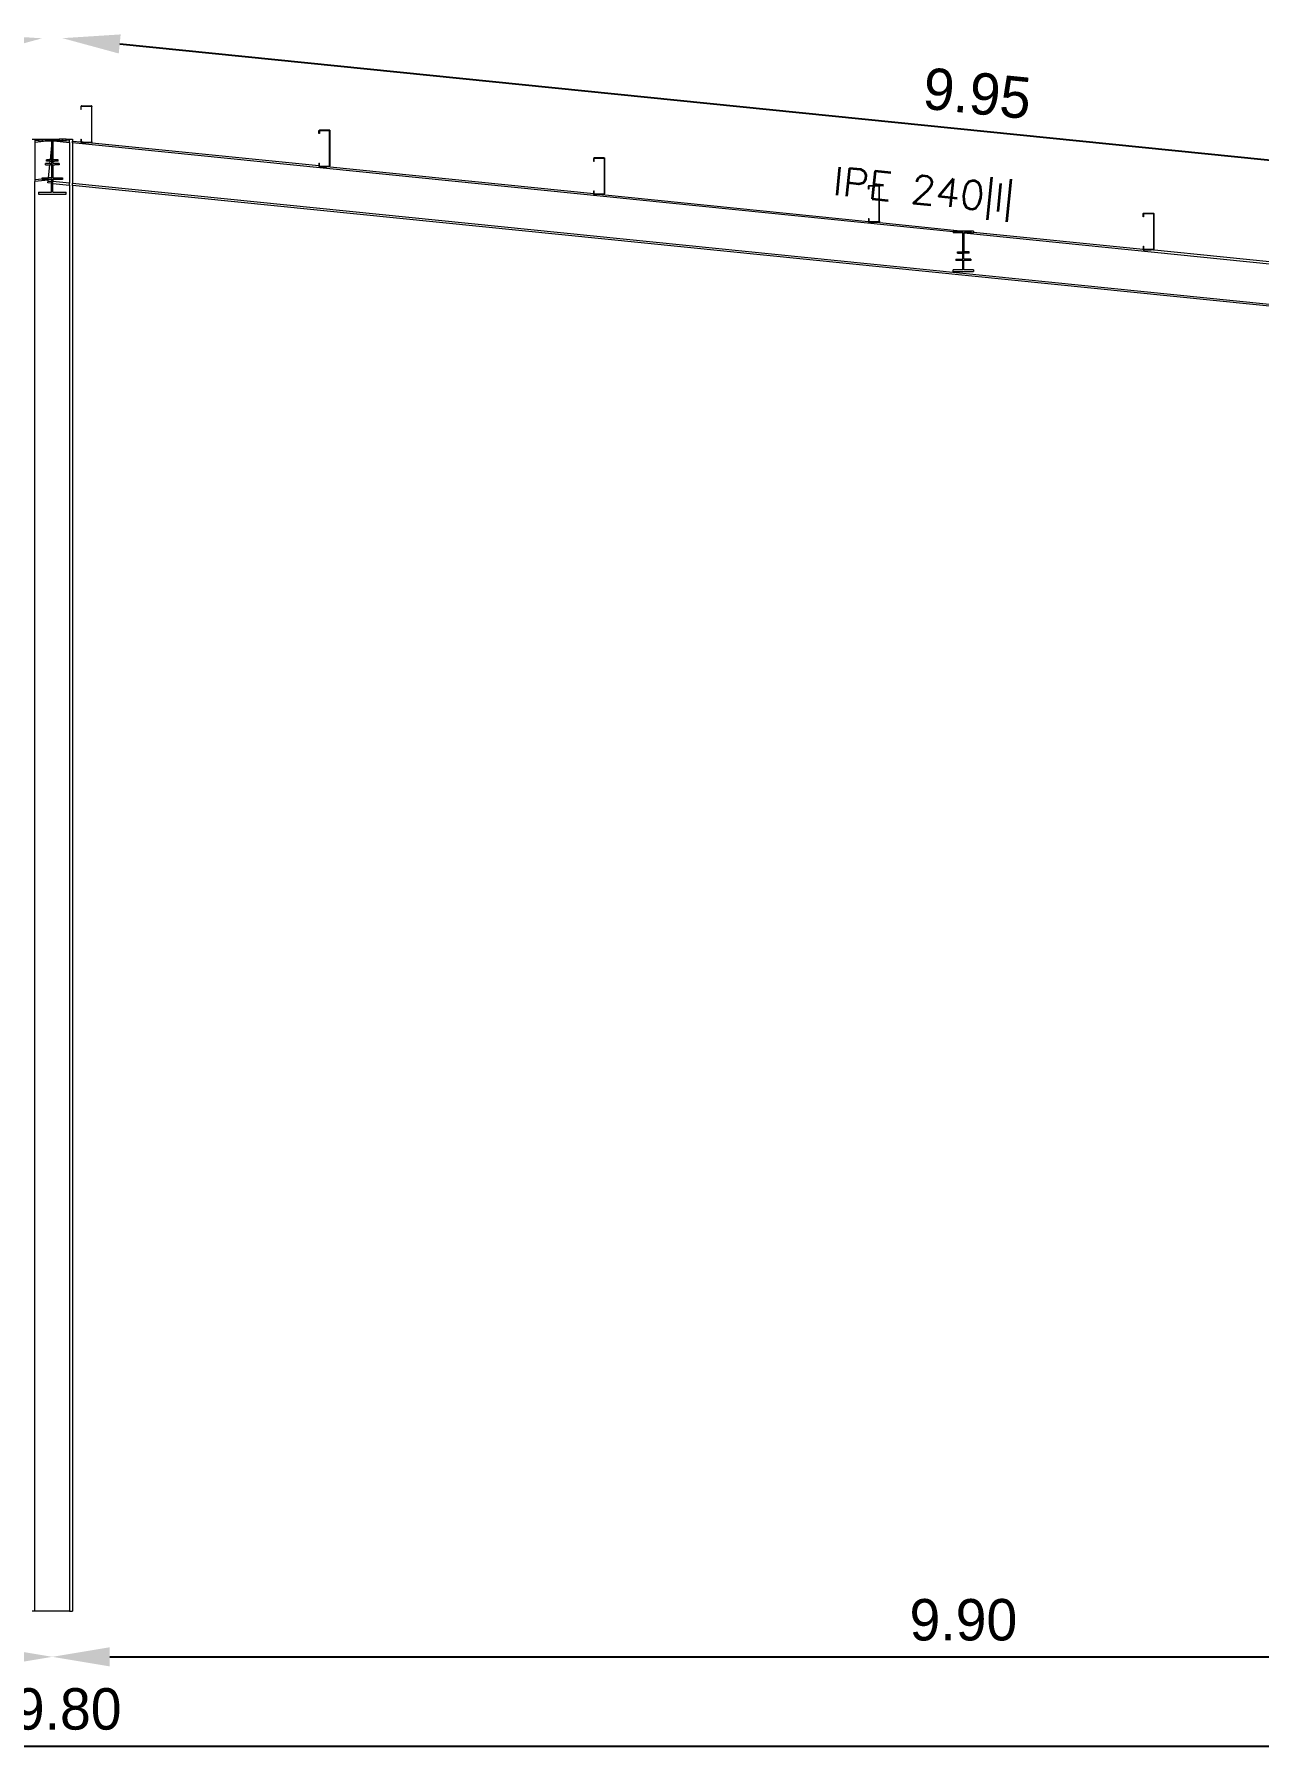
# Model space of a CAD drawing. Header units: inches. Extents: x 72863 to 72995, y 49095 to 49225.
# Drawn here: x 72938.39 to 72943.71, y 49206.29 to 49213.77 of the extents above; entities that cross this region are included whole.
import ezdxf
from ezdxf.enums import TextEntityAlignment as Align

# ---------------------------------------------------------------- set-up
doc = ezdxf.new("R2010")
doc.units = ezdxf.units.IN
for name, color, linetype, lineweight in [('BARRAS_DE_ACERO', 7, 'Continuous', 9), ('Cotas', 200, 'Continuous', 9), ('REFERENCIA_DE_LAS_BARRAS', 2, 'Continuous', 9)]:
    doc.layers.add(name, color=color, linetype=linetype, lineweight=lineweight)
doc.styles.add('CYPETXT', font='romans__.ttf', dxfattribs={"height": 0.2})
doc.styles.add('RomanS', font='')
doc.styles.get('RomanS').set_extended_font_data('Porsche')
doc.dimstyles.new('100-color', dxfattribs={"dimtxt": 0.18, "dimasz": 0.25, "dimexe": 0, "dimexo": 0.5, "dimgap": 0.07, "dimtad": 1, "dimlfac": 1.25, "dimzin": 4, "dimdsep": 46, "dimtxsty": 'RomanS', "dimcen": 0.1, "dimse1": 1, "dimse2": 1, "dimadec": 0, "dimazin": 0, "dimtfac": 1, "dimtix": 1, "dimtmove": 2, "dimatfit": 3, "dimfxl": 1, "dimtvp": 1.058824, "dimtolj": 1, "dimtzin": 1, "dimarcsym": 0})

# ---------------------------------------------------------------- blocks, each defined once
blk = doc.blocks.new('*D118')
at = {"layer": 'Cotas', "color": 0, "lineweight": -2, "transparency": 16777216}
blk.add_line((72930.7986, 49206.3284), (72946.1386, 49206.3284), dxfattribs=at)
at = {"layer": 'Cotas', "color": 0, "transparency": 16777216}
for points in [[(72930.7986, 49206.3701), (72930.7986, 49206.2868), (72930.5486, 49206.3284)], [(72946.1386, 49206.3701), (72946.1386, 49206.2868), (72946.3886, 49206.3284)]]:
    blk.add_solid(points, dxfattribs=at)
at = {"layer": 'Defpoints', "color": 0, "transparency": 16777216}
for p in [(72930.5486, 49206.915), (72946.3886, 49206.915), (72946.3886, 49206.3284)]:
    blk.add_point(p, dxfattribs=at)
at = {"layer": 'Cotas', "color": 0, "transparency": 16777216, "insert": (72938.4686, 49206.4884), "char_height": 0.18, "attachment_point": 5, "style": 'RomanS'}
blk.add_mtext('\\A1;19.80', dxfattribs=at)
blk = doc.blocks.new('*D119')
at = {"layer": 'Cotas', "color": 0, "lineweight": -2, "transparency": 16777216}
blk.add_line((72946.9693, 49213.065), (72946.9693, 49207.165), dxfattribs=at)
at = {"layer": 'Cotas', "color": 0, "transparency": 16777216}
for points in [[(72946.9276, 49213.065), (72947.0109, 49213.065), (72946.9693, 49213.315)], [(72946.9276, 49207.165), (72947.0109, 49207.165), (72946.9693, 49206.915)]]:
    blk.add_solid(points, dxfattribs=at)
at = {"layer": 'Defpoints', "color": 0, "transparency": 16777216}
for p in [(72938.4686, 49213.315), (72938.4686, 49206.915), (72946.9693, 49206.915)]:
    blk.add_point(p, dxfattribs=at)
at = {"layer": 'Cotas', "color": 0, "transparency": 16777216, "insert": (72946.8093, 49210.115), "char_height": 0.18, "attachment_point": 5, "rotation": 90, "style": 'RomanS'}
blk.add_mtext('\\A1;8.00', dxfattribs=at)
blk = doc.blocks.new('*D120')
at = {"layer": 'Cotas', "color": 0, "lineweight": -2, "transparency": 16777216}
blk.add_line((72930.7986, 49206.7161), (72938.2186, 49206.7161), dxfattribs=at)
at = {"layer": 'Cotas', "color": 0, "transparency": 16777216}
for points in [[(72930.7986, 49206.7578), (72930.7986, 49206.6745), (72930.5486, 49206.7161)], [(72938.2186, 49206.7578), (72938.2186, 49206.6745), (72938.4686, 49206.7161)]]:
    blk.add_solid(points, dxfattribs=at)
at = {"layer": 'Defpoints', "color": 0, "transparency": 16777216}
for p in [(72930.5486, 49206.915), (72938.4686, 49206.915), (72938.4686, 49206.7161)]:
    blk.add_point(p, dxfattribs=at)
at = {"layer": 'Cotas', "color": 0, "transparency": 16777216, "insert": (72934.5086, 49206.8761), "char_height": 0.18, "attachment_point": 5, "style": 'RomanS'}
blk.add_mtext('\\A1;9.90', dxfattribs=at)
blk = doc.blocks.new('*D121')
at = {"layer": 'Cotas', "color": 0, "lineweight": -2, "transparency": 16777216}
blk.add_line((72930.7531, 49212.9778), (72938.1756, 49213.7276), dxfattribs=at)
at = {"layer": 'Cotas', "color": 0, "transparency": 16777216}
for points in [[(72938.1715, 49213.769), (72938.1798, 49213.6861), (72938.4244, 49213.7527)], [(72930.7489, 49213.0193), (72930.7573, 49212.9364), (72930.5044, 49212.9527)]]:
    blk.add_solid(points, dxfattribs=at)
at = {"layer": 'Defpoints', "color": 0, "transparency": 16777216}
for p in [(72938.4244, 49213.7527), (72938.4686, 49213.315), (72930.5486, 49212.515)]:
    blk.add_point(p, dxfattribs=at)
at = {"layer": 'Cotas', "color": 0, "transparency": 16777216, "insert": (72934.4483, 49213.5119), "char_height": 0.18, "attachment_point": 5, "rotation": 5.76789, "style": 'RomanS'}
blk.add_mtext('\\A1;9.95', dxfattribs=at)
blk = doc.blocks.new('*D122')
at = {"layer": 'Cotas', "color": 0, "lineweight": -2, "transparency": 16777216}
blk.add_line((72938.7616, 49213.7282), (72946.1841, 49212.9785), dxfattribs=at)
at = {"layer": 'Cotas', "color": 0, "transparency": 16777216}
for points in [[(72938.7658, 49213.7697), (72938.7574, 49213.6868), (72938.5129, 49213.7534)], [(72946.1883, 49213.02), (72946.18, 49212.937), (72946.4329, 49212.9534)]]:
    blk.add_solid(points, dxfattribs=at)
at = {"layer": 'Defpoints', "color": 0, "transparency": 16777216}
for p in [(72938.4686, 49213.315), (72946.4329, 49212.9534), (72946.3886, 49212.515)]:
    blk.add_point(p, dxfattribs=at)
at = {"layer": 'Cotas', "color": 0, "transparency": 16777216, "insert": (72942.489, 49213.5126), "char_height": 0.18, "attachment_point": 5, "rotation": 354.23211, "style": 'RomanS'}
blk.add_mtext('\\A1;9.95', dxfattribs=at)
blk = doc.blocks.new('*D123')
at = {"layer": 'Cotas', "color": 0, "lineweight": -2, "transparency": 16777216}
blk.add_line((72938.7186, 49206.7161), (72946.1386, 49206.7161), dxfattribs=at)
at = {"layer": 'Cotas', "color": 0, "transparency": 16777216}
for points in [[(72938.7186, 49206.7578), (72938.7186, 49206.6745), (72938.4686, 49206.7161)], [(72946.1386, 49206.7578), (72946.1386, 49206.6745), (72946.3886, 49206.7161)]]:
    blk.add_solid(points, dxfattribs=at)
at = {"layer": 'Defpoints', "color": 0, "transparency": 16777216}
for p in [(72938.4686, 49206.915), (72946.3886, 49206.915), (72946.3886, 49206.7161)]:
    blk.add_point(p, dxfattribs=at)
at = {"layer": 'Cotas', "color": 0, "transparency": 16777216, "insert": (72942.4286, 49206.8761), "char_height": 0.18, "attachment_point": 5, "style": 'RomanS'}
blk.add_mtext('\\A1;9.90', dxfattribs=at)

msp = doc.modelspace()

# ---------------------------------------------------------------- linework, layer by layer
at = {"layer": 'BARRAS_DE_ACERO'}
for p, q in [((72938.5933, 49213.4566), (72938.593, 49213.4553)), ((72938.593, 49213.4553), (72938.593, 49213.4429)), ((72938.5946, 49213.4429), (72938.593, 49213.4429)), ((72938.5933, 49213.4566), (72938.5941, 49213.4578)), ((72938.5946, 49213.4553), (72938.5948, 49213.456)), ((72938.5946, 49213.4429), (72938.5946, 49213.4553)), ((72938.5966, 49213.4589), (72938.6374, 49213.4589)), ((72938.5966, 49213.4573), (72938.6374, 49213.4573)), ((72938.6388, 49213.4586), (72938.6374, 49213.4589)), ((72938.6374, 49213.4573), (72938.6382, 49213.4571)), ((72938.6389, 49213.4567), (72938.6382, 49213.4571)), ((72938.64, 49213.4578), (72938.6388, 49213.4586)), ((72938.6389, 49213.4567), (72938.6393, 49213.456)), ((72938.6393, 49213.456), (72938.6394, 49213.4553)), ((72938.6408, 49213.4566), (72938.64, 49213.4578)), ((72938.6408, 49213.4566), (72938.641, 49213.4553)), ((72938.641, 49213.3025), (72938.641, 49213.4553)), ((72938.4086, 49213.3089), (72938.3934, 49213.3074)), ((72938.4086, 49213.315), (72938.4086, 49213.3089)), ((72938.4086, 49213.3064), (72938.4086, 49213.3089)), ((72938.4086, 49213.3064), (72938.4571, 49213.3064)), ((72938.4246, 49213.315), (72938.4246, 49213.3105)), ((72938.4246, 49213.3105), (72938.4246, 49213.3076)), ((72938.4246, 49213.3076), (72938.4661, 49213.3076)), ((72938.4394, 49213.315), (72938.4394, 49213.312)), ((72938.4394, 49213.312), (72938.4394, 49213.3094)), ((72938.4661, 49213.3076), (72938.4662, 49213.3076)), ((72938.4662, 49213.3076), (72938.4662, 49213.3073)), ((72938.4662, 49213.3073), (72938.4662, 49213.3061)), ((72938.4662, 49213.3061), (72938.4662, 49213.2998)), ((72938.4662, 49213.2998), (72938.4662, 49213.2246)), ((72938.4667, 49213.2246), (72938.4667, 49213.3074)), ((72938.4667, 49213.3074), (72938.4667, 49213.3074)), ((72938.4686, 49213.315), (72938.4978, 49213.315)), ((72938.4705, 49213.3094), (72938.4777, 49213.3094)), ((72938.4705, 49213.3078), (72938.4705, 49213.3094)), ((72938.4705, 49213.3078), (72938.4705, 49213.2963)), ((72938.4705, 49213.2249), (72938.4705, 49213.2963)), ((72938.471, 49213.3076), (72938.4712, 49213.3076)), ((72938.471, 49213.3076), (72938.471, 49213.2916)), ((72938.5126, 49213.3076), (72938.4712, 49213.3076)), ((72938.4753, 49213.3064), (72938.4714, 49213.3064)), ((72938.4714, 49213.3064), (72938.4714, 49213.224)), ((72938.4777, 49213.3094), (72938.4823, 49213.3094)), ((72938.4823, 49213.3094), (72938.4978, 49213.3094)), ((72938.4978, 49213.315), (72938.4978, 49213.3094)), ((72938.5126, 49213.3108), (72938.5126, 49213.315)), ((72938.5126, 49213.3108), (72938.5126, 49213.3105)), ((72938.5126, 49213.3076), (72938.5126, 49213.3105)), ((72938.5286, 49213.315), (72938.5438, 49213.315)), ((72938.5286, 49213.3089), (72938.5438, 49213.3074)), ((72938.5286, 49213.3064), (72938.5286, 49213.3089)), ((72938.5438, 49213.315), (72938.5566, 49213.315)), ((72938.5438, 49213.3074), (72938.5438, 49213.315)), ((72938.5438, 49213.2995), (72938.5438, 49213.3074)), ((72938.5438, 49213.2995), (72938.5438, 49213.1223)), ((72938.5566, 49213.315), (72938.5566, 49213.3061)), ((72938.5566, 49213.3061), (72938.5931, 49213.3024)), ((72938.5566, 49213.2982), (72938.5566, 49213.3061)), ((72938.593, 49213.3149), (72938.593, 49213.3025)), ((72938.593, 49213.3149), (72938.5946, 49213.3149)), ((72938.5931, 49213.3024), (72938.593, 49213.3025)), ((72938.5931, 49213.3024), (72938.5933, 49213.3011)), ((72938.5941, 49213.2999), (72938.5933, 49213.3011)), ((72938.5953, 49213.2991), (72938.5941, 49213.2999)), ((72938.5946, 49213.3149), (72938.5946, 49213.3025)), ((72938.5947, 49213.3022), (72938.5946, 49213.3025)), ((72938.6119, 49213.3005), (72938.5947, 49213.3022)), ((72938.5948, 49213.3017), (72938.5947, 49213.3022)), ((72938.5952, 49213.3011), (72938.5948, 49213.3017)), ((72938.5952, 49213.3011), (72938.5959, 49213.3006)), ((72938.5953, 49213.2991), (72938.5966, 49213.2989)), ((72938.5966, 49213.3005), (72938.5959, 49213.3006)), ((72938.6119, 49213.3005), (72938.5966, 49213.3005)), ((72938.6278, 49213.2989), (72938.5966, 49213.2989)), ((72938.6374, 49213.3005), (72938.6119, 49213.3005)), ((72939.6278, 49213.1979), (72938.6278, 49213.2989)), ((72938.6374, 49213.2989), (72938.6278, 49213.2989)), ((72938.6382, 49213.3006), (72938.6374, 49213.3005)), ((72938.6374, 49213.2989), (72938.6388, 49213.2991)), ((72938.6389, 49213.3011), (72938.6382, 49213.3006)), ((72938.6388, 49213.2991), (72938.64, 49213.2999)), ((72938.6389, 49213.3011), (72938.6393, 49213.3017)), ((72938.6408, 49213.3011), (72938.64, 49213.2999)), ((72938.641, 49213.3025), (72938.6408, 49213.3011)), ((72939.6278, 49213.3508), (72939.6281, 49213.3521)), ((72939.6278, 49213.3384), (72939.6278, 49213.3508)), ((72939.6278, 49213.3384), (72939.6278, 49213.3384)), ((72939.6294, 49213.3384), (72939.6278, 49213.3384)), ((72939.6281, 49213.3521), (72939.6288, 49213.3533)), ((72939.6288, 49213.3533), (72939.63, 49213.3541)), ((72939.6294, 49213.3508), (72939.6295, 49213.3515)), ((72939.6294, 49213.3508), (72939.6294, 49213.3507)), ((72939.6294, 49213.3507), (72939.6294, 49213.3504)), ((72939.6294, 49213.3504), (72939.6294, 49213.3384)), ((72939.6298, 49213.3384), (72939.6294, 49213.3384)), ((72939.63, 49213.3522), (72939.6295, 49213.3515)), ((72939.63, 49213.3511), (72939.6298, 49213.3504)), ((72939.6298, 49213.3504), (72939.6298, 49213.3384)), ((72939.63, 49213.3541), (72939.6314, 49213.3544)), ((72939.6306, 49213.3526), (72939.63, 49213.3522)), ((72939.63, 49213.3511), (72939.6304, 49213.3518)), ((72939.631, 49213.3522), (72939.6304, 49213.3518)), ((72939.6314, 49213.3528), (72939.6306, 49213.3526)), ((72939.6318, 49213.3524), (72939.631, 49213.3522)), ((72939.6314, 49213.3544), (72939.6722, 49213.3544)), ((72939.6318, 49213.3528), (72939.6314, 49213.3528)), ((72939.6318, 49213.3528), (72939.6722, 49213.3528)), ((72939.6318, 49213.3524), (72939.6718, 49213.3524)), ((72939.6718, 49213.3524), (72939.6726, 49213.3522)), ((72939.6722, 49213.3544), (72939.6736, 49213.3541)), ((72939.673, 49213.3526), (72939.6722, 49213.3528)), ((72939.6726, 49213.3522), (72939.6732, 49213.3518)), ((72939.673, 49213.3526), (72939.6736, 49213.3522)), ((72939.6736, 49213.3511), (72939.6732, 49213.3518)), ((72939.6747, 49213.3533), (72939.6736, 49213.3541)), ((72939.6736, 49213.3522), (72939.674, 49213.3515)), ((72939.6736, 49213.3511), (72939.6738, 49213.3504)), ((72939.6738, 49213.1984), (72939.6738, 49213.3504)), ((72939.6742, 49213.3508), (72939.674, 49213.3515)), ((72939.6742, 49213.3507), (72939.6742, 49213.3508)), ((72939.6742, 49213.198), (72939.6742, 49213.3507)), ((72939.6747, 49213.3533), (72939.6755, 49213.3521)), ((72939.6758, 49213.3508), (72939.6755, 49213.3521)), ((72939.6758, 49213.3508), (72939.6758, 49213.3504)), ((72939.6758, 49213.3504), (72939.6758, 49213.3504)), ((72939.6758, 49213.1983), (72939.6758, 49213.3504)), ((72939.6758, 49213.1984), (72939.6758, 49213.3504)), ((72938.443, 49213.219), (72938.443, 49213.224)), ((72938.4594, 49213.224), (72938.443, 49213.224)), ((72938.4589, 49213.219), (72938.4658, 49213.219)), ((72938.4658, 49213.2868), (72938.4594, 49213.224)), ((72938.4658, 49213.224), (72938.4594, 49213.224)), ((72938.4658, 49213.2868), (72938.4658, 49213.224)), ((72938.4662, 49213.224), (72938.4658, 49213.224)), ((72938.4658, 49213.219), (72938.4658, 49213.2085)), ((72938.4658, 49213.219), (72938.4662, 49213.219)), ((72938.4662, 49213.224), (72938.4662, 49213.2246)), ((72938.4667, 49213.2235), (72938.4667, 49213.224)), ((72938.4667, 49213.219), (72938.4667, 49213.2235)), ((72938.4705, 49213.2241), (72938.4705, 49213.2249)), ((72938.4705, 49213.2234), (72938.4705, 49213.224)), ((72938.4705, 49213.2234), (72938.4705, 49213.2195)), ((72938.4705, 49213.219), (72938.4705, 49213.2195)), ((72938.4705, 49213.219), (72938.471, 49213.219)), ((72938.471, 49213.224), (72938.4706, 49213.224)), ((72938.4714, 49213.219), (72938.471, 49213.219)), ((72938.4714, 49213.2085), (72938.4714, 49213.219)), ((72938.474, 49213.219), (72938.4714, 49213.219)), ((72938.474, 49213.219), (72938.4783, 49213.219)), ((72938.4942, 49213.219), (72938.4783, 49213.219)), ((72940.8217, 49213.2178), (72940.8217, 49213.2302)), ((72940.8233, 49213.2178), (72940.8217, 49213.2178)), ((72940.8235, 49213.2309), (72940.8233, 49213.2302)), ((72940.8233, 49213.2178), (72940.8233, 49213.2302)), ((72940.8233, 49213.2178), (72940.8237, 49213.2178)), ((72940.8235, 49213.2309), (72940.8239, 49213.2316)), ((72940.8237, 49213.2298), (72940.8239, 49213.2305)), ((72940.8237, 49213.2178), (72940.8237, 49213.2298)), ((72940.8239, 49213.2335), (72940.8253, 49213.2338)), ((72940.8239, 49213.2316), (72940.8245, 49213.232)), ((72940.8239, 49213.2305), (72940.8243, 49213.2312)), ((72940.8243, 49213.2312), (72940.825, 49213.2316)), ((72940.8245, 49213.232), (72940.8253, 49213.2322)), ((72940.825, 49213.2316), (72940.8257, 49213.2318)), ((72940.8661, 49213.2338), (72940.8253, 49213.2338)), ((72940.8253, 49213.2322), (72940.8661, 49213.2322)), ((72940.8657, 49213.2318), (72940.8257, 49213.2318)), ((72940.8657, 49213.2318), (72940.8665, 49213.2316)), ((72940.8675, 49213.2335), (72940.8661, 49213.2338)), ((72940.8661, 49213.2322), (72940.8669, 49213.232)), ((72940.8665, 49213.2316), (72940.8671, 49213.2312)), ((72940.8669, 49213.232), (72940.8675, 49213.2316)), ((72940.8676, 49213.2305), (72940.8671, 49213.2312)), ((72940.8675, 49213.2335), (72940.8687, 49213.2327)), ((72940.868, 49213.2309), (72940.8675, 49213.2316)), ((72940.8676, 49213.2305), (72940.8677, 49213.2298)), ((72940.8677, 49213.2298), (72940.8677, 49213.0778)), ((72940.8681, 49213.2302), (72940.868, 49213.2309)), ((72940.8681, 49213.0774), (72940.8681, 49213.2302)), ((72940.8687, 49213.2327), (72940.8694, 49213.2315)), ((72940.8694, 49213.2315), (72940.8697, 49213.2302)), ((72940.8697, 49213.2298), (72940.8697, 49213.2298)), ((72940.8697, 49213.0778), (72940.8697, 49213.2298)), ((72938.4246, 49213.1463), (72938.4516, 49213.1463)), ((72938.4246, 49213.141), (72938.4246, 49213.1463)), ((72938.4246, 49213.139), (72938.4246, 49213.141)), ((72938.4578, 49213.2085), (72938.4394, 49213.2085)), ((72938.4394, 49213.203), (72938.4394, 49213.2085)), ((72938.4394, 49213.203), (72938.4573, 49213.203)), ((72938.4516, 49213.1463), (72938.4573, 49213.203)), ((72938.4658, 49213.1463), (72938.4516, 49213.1463)), ((72938.4658, 49213.203), (72938.4573, 49213.203)), ((72938.4578, 49213.2085), (72938.4658, 49213.2085)), ((72938.4662, 49213.2085), (72938.4658, 49213.2085)), ((72938.4658, 49213.203), (72938.4662, 49213.203)), ((72938.4695, 49213.203), (72938.471, 49213.203)), ((72938.4714, 49213.2085), (72938.471, 49213.2085)), ((72938.4793, 49213.2085), (72938.4714, 49213.2085)), ((72938.4714, 49213.203), (72938.4799, 49213.203)), ((72938.4714, 49213.1463), (72938.5126, 49213.1463)), ((72938.4978, 49213.2085), (72938.4793, 49213.2085)), ((72938.5126, 49213.1463), (72938.5126, 49213.139)), ((72939.6278, 49213.2104), (72939.6278, 49213.2104)), ((72939.6278, 49213.2104), (72939.6278, 49213.198)), ((72939.6278, 49213.2104), (72939.6294, 49213.2104)), ((72939.6278, 49213.1979), (72939.6278, 49213.198)), ((72939.6281, 49213.1966), (72939.6278, 49213.1979)), ((72939.6288, 49213.1954), (72939.6281, 49213.1966)), ((72939.6288, 49213.1954), (72939.63, 49213.1946)), ((72939.6298, 49213.2104), (72939.6294, 49213.2104)), ((72939.6294, 49213.198), (72939.6294, 49213.1977)), ((72939.6295, 49213.1972), (72939.6294, 49213.1977)), ((72939.63, 49213.1965), (72939.6295, 49213.1972)), ((72939.6298, 49213.1984), (72939.6298, 49213.2104)), ((72939.63, 49213.1965), (72939.6306, 49213.1961)), ((72939.6314, 49213.1944), (72939.63, 49213.1946)), ((72939.6304, 49213.1969), (72939.631, 49213.1965)), ((72939.6308, 49213.1961), (72939.6306, 49213.1961)), ((72939.6318, 49213.1964), (72939.631, 49213.1965)), ((72939.6318, 49213.196), (72939.6314, 49213.196)), ((72939.6314, 49213.1944), (72939.6626, 49213.1944)), ((72939.6318, 49213.1964), (72939.6428, 49213.1964)), ((72939.6722, 49213.196), (72939.6318, 49213.196)), ((72939.6428, 49213.1964), (72939.6718, 49213.1964)), ((72940.8217, 49213.0773), (72939.6626, 49213.1944)), ((72939.6726, 49213.1965), (72939.6718, 49213.1964)), ((72939.6722, 49213.196), (72939.673, 49213.1961)), ((72939.6726, 49213.1965), (72939.6732, 49213.1969)), ((72939.6736, 49213.1965), (72939.673, 49213.1961)), ((72939.6736, 49213.1976), (72939.6732, 49213.1969)), ((72939.6738, 49213.1984), (72939.6736, 49213.1976)), ((72939.6736, 49213.1965), (72939.674, 49213.1972)), ((72939.6747, 49213.1954), (72939.6736, 49213.1946)), ((72939.674, 49213.1972), (72939.6742, 49213.198)), ((72939.6747, 49213.1954), (72939.6755, 49213.1966)), ((72939.6758, 49213.198), (72939.6755, 49213.1966)), ((72939.6758, 49213.1983), (72939.6758, 49213.1984)), ((72939.6758, 49213.198), (72939.6758, 49213.1983)), ((72938.3934, 49213.1379), (72938.3934, 49213.1379)), ((72938.3934, 49206.915), (72938.3934, 49213.1305)), ((72938.4086, 49213.0835), (72938.4658, 49213.0835)), ((72938.4508, 49213.139), (72938.4246, 49213.139)), ((72938.4493, 49213.1239), (72938.4501, 49213.1317)), ((72938.4658, 49213.1223), (72938.4493, 49213.1239)), ((72938.4505, 49213.1362), (72938.4508, 49213.139)), ((72938.4647, 49213.1302), (72938.4647, 49213.1302)), ((72938.4647, 49213.1302), (72938.4647, 49213.1302)), ((72938.4648, 49213.1302), (72938.4648, 49213.1302)), ((72938.4649, 49213.1302), (72938.4654, 49213.1302)), ((72938.465, 49213.1302), (72938.4649, 49213.1302)), ((72938.4649, 49213.1302), (72938.4649, 49213.1302)), ((72938.4649, 49213.1302), (72938.4649, 49213.1302)), ((72938.4649, 49213.1302), (72938.4649, 49213.1302)), ((72938.4652, 49213.1302), (72938.4653, 49213.1302)), ((72938.4653, 49213.1302), (72938.4653, 49213.1302)), ((72938.4653, 49213.1302), (72938.4653, 49213.1302)), ((72938.4654, 49213.1302), (72938.4654, 49213.1302)), ((72938.4655, 49213.1302), (72938.4654, 49213.1302)), ((72938.4655, 49213.1302), (72938.4656, 49213.1302)), ((72938.4656, 49213.1302), (72938.4656, 49213.1302)), ((72938.4657, 49213.1302), (72938.4656, 49213.1302)), ((72938.4657, 49213.1302), (72938.4656, 49213.1302)), ((72938.4656, 49213.1302), (72938.4656, 49213.1302)), ((72938.4656, 49213.1302), (72938.4656, 49213.1302)), ((72938.4656, 49213.1302), (72938.4656, 49213.1302)), ((72938.4658, 49213.1302), (72938.4657, 49213.1302)), ((72938.4658, 49213.139), (72938.4658, 49213.1302)), ((72938.4658, 49213.1301), (72938.4658, 49213.1302)), ((72938.4658, 49213.1301), (72938.4658, 49213.1223)), ((72938.4658, 49213.0835), (72938.4658, 49213.1223)), ((72938.4714, 49213.1217), (72938.4714, 49213.1296)), ((72938.4714, 49213.0835), (72938.4714, 49213.1217)), ((72938.4714, 49213.0835), (72938.5286, 49213.0835)), ((72938.5438, 49213.1144), (72938.5438, 49206.915)), ((72946.3246, 49212.3363), (72938.5566, 49213.121)), ((72938.5566, 49213.1131), (72938.5566, 49213.121)), ((72946.3246, 49212.3284), (72938.5566, 49213.1131)), ((72938.5566, 49213.1131), (72938.5566, 49206.915)), ((72940.8217, 49213.0898), (72940.8233, 49213.0898)), ((72940.8217, 49213.0774), (72940.8217, 49213.0898)), ((72940.8228, 49213.0748), (72940.822, 49213.076)), ((72940.8239, 49213.074), (72940.8228, 49213.0748)), ((72940.8233, 49213.0898), (72940.8237, 49213.0898)), ((72940.8233, 49213.0774), (72940.8233, 49213.0898)), ((72940.8233, 49213.0774), (72940.8234, 49213.0771)), ((72940.8235, 49213.0766), (72940.8234, 49213.0771)), ((72940.8235, 49213.0766), (72940.8239, 49213.0759)), ((72940.8237, 49213.0778), (72940.8237, 49213.0898)), ((72940.8239, 49213.077), (72940.8239, 49213.077)), ((72940.8239, 49213.077), (72940.8243, 49213.0763)), ((72940.8245, 49213.0755), (72940.8239, 49213.0759)), ((72940.8239, 49213.0759), (72940.8239, 49213.0759)), ((72940.8253, 49213.0738), (72940.8239, 49213.074)), ((72940.8243, 49213.0763), (72940.825, 49213.0759)), ((72940.8245, 49213.0755), (72940.8247, 49213.0755)), ((72940.8247, 49213.0755), (72940.8253, 49213.0754)), ((72940.825, 49213.0759), (72940.8257, 49213.0758)), ((72940.826, 49213.0754), (72940.8253, 49213.0754)), ((72940.8565, 49213.0738), (72940.8253, 49213.0738)), ((72940.8367, 49213.0758), (72940.8257, 49213.0758)), ((72940.8661, 49213.0754), (72940.826, 49213.0754)), ((72940.8367, 49213.0758), (72940.8657, 49213.0758)), ((72940.8565, 49213.0738), (72942.0156, 49212.9567)), ((72940.8661, 49213.0738), (72940.8565, 49213.0738)), ((72940.8665, 49213.0759), (72940.8657, 49213.0758)), ((72940.8669, 49213.0755), (72940.8661, 49213.0754)), ((72940.8675, 49213.074), (72940.8661, 49213.0738)), ((72940.8665, 49213.0759), (72940.8671, 49213.0763)), ((72940.8669, 49213.0755), (72940.8675, 49213.0759)), ((72940.8675, 49213.0759), (72940.868, 49213.0766)), ((72940.8675, 49213.074), (72940.8687, 49213.0748)), ((72940.8681, 49213.0774), (72940.868, 49213.0766)), ((72940.8687, 49213.0748), (72940.8694, 49213.076)), ((72940.8697, 49213.0774), (72940.8694, 49213.076)), ((72940.8697, 49213.0777), (72940.8697, 49213.0774)), ((72942.0159, 49213.1109), (72942.0156, 49213.1096)), ((72942.0159, 49213.1109), (72942.0167, 49213.1121)), ((72942.0179, 49213.1129), (72942.0167, 49213.1121)), ((72942.0172, 49213.1096), (72942.0174, 49213.1103)), ((72942.0172, 49213.0972), (72942.0172, 49213.1096)), ((72942.0176, 49213.0972), (72942.0172, 49213.0972)), ((72942.0174, 49213.1103), (72942.0178, 49213.111)), ((72942.0178, 49213.1099), (72942.0176, 49213.1092)), ((72942.0176, 49213.1092), (72942.0176, 49213.0972)), ((72942.0178, 49213.111), (72942.0185, 49213.1114)), ((72942.0182, 49213.1106), (72942.0178, 49213.1099)), ((72942.0179, 49213.1129), (72942.0192, 49213.1132)), ((72942.0192, 49213.1116), (72942.0185, 49213.1114)), ((72942.0192, 49213.1132), (72942.06, 49213.1132)), ((72942.0192, 49213.1116), (72942.06, 49213.1116)), ((72942.0596, 49213.1112), (72942.0196, 49213.1112)), ((72942.0596, 49213.1112), (72942.0604, 49213.111)), ((72942.06, 49213.1132), (72942.0614, 49213.1129)), ((72942.06, 49213.1116), (72942.0608, 49213.1114)), ((72942.0604, 49213.111), (72942.0611, 49213.1106)), ((72942.0614, 49213.111), (72942.0608, 49213.1114)), ((72942.0611, 49213.1106), (72942.0615, 49213.1099)), ((72942.0626, 49213.1121), (72942.0614, 49213.1129)), ((72942.0614, 49213.111), (72942.0619, 49213.1103)), ((72942.0615, 49213.1099), (72942.0616, 49213.1092)), ((72942.0616, 49213.1092), (72942.0616, 49212.9572)), ((72942.062, 49213.1096), (72942.0619, 49213.1103)), ((72942.062, 49213.1096), (72942.062, 49212.9568)), ((72942.0634, 49213.1109), (72942.0626, 49213.1121)), ((72942.0636, 49213.1096), (72942.0634, 49213.1109)), ((72942.0636, 49213.1096), (72942.0636, 49213.1092)), ((72942.0636, 49213.1092), (72942.0636, 49213.1092)), ((72942.0636, 49212.9572), (72942.0636, 49213.1092)), ((72943.2098, 49212.9903), (72943.2096, 49212.989)), ((72943.2098, 49212.9903), (72943.2106, 49212.9915)), ((72943.2113, 49212.9897), (72943.2112, 49212.989)), ((72943.2117, 49212.9904), (72943.2113, 49212.9897)), ((72943.2124, 49212.9908), (72943.2117, 49212.9904)), ((72943.2117, 49212.9893), (72943.2122, 49212.99)), ((72943.2128, 49212.9904), (72943.2122, 49212.99)), ((72943.2132, 49212.991), (72943.2124, 49212.9908)), ((72943.2136, 49212.9906), (72943.2128, 49212.9904)), ((72943.2132, 49212.991), (72943.254, 49212.991)), ((72943.2136, 49212.9906), (72943.2536, 49212.9906)), ((72943.2543, 49212.9904), (72943.2536, 49212.9906)), ((72943.254, 49212.9926), (72943.2553, 49212.9923)), ((72943.2547, 49212.9908), (72943.254, 49212.991)), ((72943.255, 49212.99), (72943.2543, 49212.9904)), ((72943.2547, 49212.9908), (72943.2554, 49212.9904)), ((72943.255, 49212.99), (72943.2554, 49212.9893)), ((72943.2565, 49212.9915), (72943.2553, 49212.9923)), ((72943.2554, 49212.9904), (72943.2558, 49212.9897)), ((72943.2558, 49212.9897), (72943.256, 49212.989)), ((72943.2573, 49212.9903), (72943.2565, 49212.9915)), ((72943.2576, 49212.989), (72943.2573, 49212.9903)), ((72942.0156, 49212.9692), (72942.0172, 49212.9692)), ((72942.0156, 49212.9692), (72942.0156, 49212.9568)), ((72942.0156, 49212.9567), (72942.0156, 49212.9568)), ((72942.0156, 49212.9567), (72942.0159, 49212.9554)), ((72942.0167, 49212.9542), (72942.0159, 49212.9554)), ((72942.0179, 49212.9534), (72942.0167, 49212.9542)), ((72942.0176, 49212.9692), (72942.0172, 49212.9692)), ((72942.0172, 49212.9692), (72942.0172, 49212.9568)), ((72942.0178, 49212.9553), (72942.0174, 49212.956)), ((72942.0176, 49212.9572), (72942.0176, 49212.9692)), ((72942.0176, 49212.9572), (72942.0178, 49212.9565)), ((72942.0178, 49212.9564), (72942.0178, 49212.9565)), ((72942.0182, 49212.9557), (72942.0178, 49212.9564)), ((72942.0185, 49212.9549), (72942.0178, 49212.9553)), ((72942.0179, 49212.9534), (72942.0192, 49212.9532)), ((72942.0185, 49212.9549), (72942.0192, 49212.9548)), ((72942.0284, 49212.9548), (72942.0192, 49212.9548)), ((72942.0192, 49212.9532), (72942.0504, 49212.9532)), ((72942.0596, 49212.9552), (72942.0306, 49212.9552)), ((72942.0504, 49212.9532), (72942.4287, 49212.915)), ((72942.06, 49212.9532), (72942.0504, 49212.9532)), ((72942.0614, 49212.9534), (72942.06, 49212.9532)), ((72942.0608, 49212.9549), (72942.0614, 49212.9553)), ((72942.0611, 49212.9557), (72942.0615, 49212.9564)), ((72942.0614, 49212.9553), (72942.0619, 49212.956)), ((72942.0614, 49212.9534), (72942.0626, 49212.9542)), ((72942.0616, 49212.9572), (72942.0615, 49212.9564)), ((72942.0619, 49212.956), (72942.062, 49212.9568)), ((72942.0626, 49212.9542), (72942.0634, 49212.9554)), ((72942.0636, 49212.9568), (72942.0634, 49212.9554)), ((72942.0636, 49212.9571), (72942.0636, 49212.9568)), ((72942.3846, 49212.9115), (72942.3846, 49212.915)), ((72942.3846, 49212.915), (72942.3958, 49212.915)), ((72942.3958, 49212.915), (72942.3958, 49212.9104)), ((72942.4287, 49212.915), (72942.3958, 49212.915)), ((72942.4614, 49212.915), (72942.4287, 49212.915)), ((72942.4614, 49212.915), (72942.4614, 49212.909)), ((72942.4726, 49212.915), (72942.4614, 49212.915)), ((72942.4726, 49212.915), (72942.4726, 49212.9105)), ((72943.2096, 49212.9766), (72943.2096, 49212.989)), ((72943.2112, 49212.9766), (72943.2096, 49212.9766)), ((72943.2112, 49212.9766), (72943.2112, 49212.989)), ((72943.2116, 49212.9766), (72943.2112, 49212.9766)), ((72943.2116, 49212.9886), (72943.2117, 49212.9893)), ((72943.2116, 49212.9886), (72943.2116, 49212.9766)), ((72943.2554, 49212.9893), (72943.2556, 49212.9886)), ((72943.256, 49212.989), (72943.256, 49212.8362)), ((72943.2576, 49212.9886), (72943.2576, 49212.989)), ((72943.2576, 49212.9886), (72943.2576, 49212.9886)), ((72943.2576, 49212.8365), (72943.2576, 49212.9886)), ((72943.2576, 49212.8366), (72943.2576, 49212.9886)), ((72942.3846, 49212.9115), (72942.3846, 49212.9076)), ((72942.4235, 49212.9076), (72942.3846, 49212.9076)), ((72942.3958, 49212.909), (72942.3958, 49212.9104)), ((72942.4092, 49212.909), (72942.3958, 49212.909)), ((72942.418, 49212.909), (72942.4092, 49212.909)), ((72942.4266, 49212.909), (72942.418, 49212.909)), ((72942.4262, 49212.824), (72942.4262, 49212.9073)), ((72942.4266, 49212.909), (72942.4266, 49212.8244)), ((72942.4306, 49212.9088), (72942.4306, 49212.909)), ((72942.4306, 49212.909), (72942.4335, 49212.909)), ((72942.431, 49212.9076), (72942.431, 49212.9068)), ((72942.431, 49212.9076), (72942.4726, 49212.9076)), ((72942.431, 49212.9068), (72942.431, 49212.824)), ((72942.431, 49212.9068), (72946.3243, 49212.5136)), ((72942.4614, 49212.909), (72942.4335, 49212.909)), ((72942.4726, 49212.9076), (72942.4726, 49212.9105)), ((72942.4726, 49212.9105), (72943.2096, 49212.8361)), ((72943.2096, 49212.8486), (72943.2096, 49212.8362)), ((72943.2096, 49212.8486), (72943.2112, 49212.8486)), ((72943.2112, 49212.8362), (72943.2112, 49212.8486)), ((72943.2116, 49212.8486), (72943.2112, 49212.8486)), ((72943.2116, 49212.8486), (72943.2116, 49212.8366)), ((72942.3958, 49212.7929), (72942.4262, 49212.7929)), ((72942.3958, 49212.7929), (72942.3958, 49212.787)), ((72942.403, 49212.819), (72942.403, 49212.824)), ((72942.403, 49212.824), (72942.4262, 49212.824)), ((72942.403, 49212.819), (72942.4262, 49212.819)), ((72942.4266, 49212.824), (72942.4262, 49212.824)), ((72942.4262, 49212.787), (72942.4299, 49212.787)), ((72942.4266, 49212.8244), (72942.4266, 49212.824)), ((72942.4266, 49212.824), (72942.4266, 49212.8194)), ((72942.4266, 49212.8194), (72942.4266, 49212.819)), ((72942.4299, 49212.787), (72942.431, 49212.787)), ((72942.431, 49212.824), (72942.4306, 49212.824)), ((72942.4306, 49212.819), (72942.4306, 49212.8194)), ((72942.4306, 49212.819), (72942.431, 49212.819)), ((72942.4542, 49212.824), (72942.431, 49212.824)), ((72942.4542, 49212.819), (72942.431, 49212.819)), ((72942.431, 49212.7929), (72942.431, 49212.819)), ((72942.4614, 49212.7929), (72942.431, 49212.7929)), ((72942.431, 49212.7681), (72942.431, 49212.787)), ((72942.4614, 49212.787), (72942.431, 49212.787)), ((72942.4542, 49212.819), (72942.4542, 49212.824)), ((72942.4614, 49212.7929), (72942.4614, 49212.787)), ((72943.2096, 49212.8361), (72943.2096, 49212.8362)), ((72943.2113, 49212.8354), (72943.2112, 49212.8362)), ((72943.2117, 49212.8347), (72943.2113, 49212.8354)), ((72943.2116, 49212.8366), (72943.2117, 49212.8359)), ((72943.2117, 49212.8359), (72943.2246, 49212.8346)), ((72943.2117, 49212.8347), (72943.2124, 49212.8343)), ((72943.2122, 49212.8351), (72943.2128, 49212.8347)), ((72943.2124, 49212.8343), (72943.2132, 49212.8342)), ((72943.2136, 49212.8346), (72943.2128, 49212.8347)), ((72943.254, 49212.8342), (72943.2132, 49212.8342)), ((72943.2136, 49212.8346), (72943.2246, 49212.8346)), ((72943.2536, 49212.8346), (72943.2246, 49212.8346)), ((72944.4035, 49212.7155), (72943.2444, 49212.8326)), ((72943.2536, 49212.8346), (72943.2543, 49212.8347)), ((72943.254, 49212.8342), (72943.2547, 49212.8343)), ((72943.2543, 49212.8347), (72943.255, 49212.8351)), ((72943.2547, 49212.8343), (72943.2554, 49212.8347)), ((72943.255, 49212.8351), (72943.2554, 49212.8358)), ((72943.2553, 49212.8328), (72943.2565, 49212.8336)), ((72943.2558, 49212.8354), (72943.2554, 49212.8347)), ((72943.2558, 49212.8354), (72943.256, 49212.8362)), ((72943.2565, 49212.8336), (72943.2573, 49212.8348)), ((72943.2573, 49212.8348), (72943.2576, 49212.8362)), ((72943.2576, 49212.8365), (72943.2576, 49212.8366)), ((72943.2576, 49212.8362), (72943.2576, 49212.8365)), ((72942.3846, 49212.739), (72942.3846, 49212.7463)), ((72942.4262, 49212.7463), (72942.3846, 49212.7463)), ((72942.3846, 49212.739), (72942.4726, 49212.739)), ((72942.4726, 49212.7463), (72942.4726, 49212.739)), ((72938.3934, 49206.915), (72938.3806, 49206.915)), ((72938.5438, 49206.915), (72938.3934, 49206.915)), ((72938.5438, 49206.915), (72938.5566, 49206.915))]:
    msp.add_line(p, q, dxfattribs=at)
for points in [[(72938.5966, 49213.4589), (72938.5953, 49213.4586), (72938.5941, 49213.4578)], [(72938.5966, 49213.4573), (72938.5959, 49213.4571), (72938.5952, 49213.4567), (72938.5948, 49213.456)], [(72938.6394, 49213.4553), (72938.6394, 49213.3025), (72938.6393, 49213.3017)], [(72938.3806, 49213.315), (72938.3934, 49213.315), (72938.4086, 49213.315), (72938.4246, 49213.315), (72938.4394, 49213.315), (72938.4686, 49213.315)], [(72938.3934, 49213.315), (72938.3934, 49213.3074), (72938.3934, 49213.3)], [(72938.4571, 49213.3064), (72938.3934, 49213.3), (72938.3934, 49213.1379)], [(72938.4667, 49213.3074), (72938.4667, 49213.3094), (72938.4394, 49213.3094)], [(72938.4571, 49213.3064), (72938.4658, 49213.3064), (72938.4658, 49213.2868)], [(72938.4662, 49213.3073), (72938.4662, 49213.3073), (72938.4662, 49213.3073)], [(72938.4714, 49213.224), (72938.471, 49213.224), (72938.471, 49213.2916)], [(72938.5286, 49213.3064), (72938.4753, 49213.3064), (72938.5438, 49213.2995)], [(72938.5286, 49213.3089), (72938.5286, 49213.315), (72938.5126, 49213.315), (72938.4978, 49213.315)], [(72942.3846, 49212.9115), (72938.5566, 49213.2982), (72938.5566, 49213.121)], [(72938.4578, 49213.2085), (72938.4589, 49213.219), (72938.443, 49213.219)], [(72938.4667, 49213.2246), (72938.4667, 49213.224), (72938.4662, 49213.224)], [(72938.4667, 49213.2085), (72938.4667, 49213.219), (72938.4662, 49213.219)], [(72938.4667, 49213.2085), (72938.4662, 49213.2085), (72938.4662, 49213.219)], [(72938.4705, 49213.2241), (72938.4705, 49213.224), (72938.4706, 49213.224)], [(72938.4705, 49213.219), (72938.4705, 49213.2085), (72938.471, 49213.2085), (72938.471, 49213.219)], [(72938.4942, 49213.219), (72938.4942, 49213.224), (72938.4778, 49213.224), (72938.4714, 49213.224)], [(72940.8239, 49213.2335), (72940.8228, 49213.2327), (72940.822, 49213.2315), (72940.8217, 49213.2302)], [(72940.8697, 49213.0778), (72940.8697, 49213.0777), (72940.8697, 49213.2298), (72940.8697, 49213.2302)], [(72938.4246, 49213.141), (72938.3934, 49213.1379), (72938.3934, 49213.1305)], [(72938.4658, 49213.203), (72938.4658, 49213.1463), (72938.4662, 49213.1463)], [(72938.4695, 49213.203), (72938.4662, 49213.203), (72938.4662, 49213.1463)], [(72938.4978, 49213.2085), (72938.4978, 49213.203), (72938.4799, 49213.203)], [(72939.6294, 49213.198), (72939.6294, 49213.1984), (72939.6294, 49213.2104)], [(72939.6298, 49213.1984), (72939.6299, 49213.1976), (72939.6428, 49213.1964)], [(72939.6304, 49213.1969), (72939.63, 49213.1976), (72939.6299, 49213.1976)], [(72939.6308, 49213.1961), (72939.6308, 49213.1961), (72939.6314, 49213.196), (72939.6314, 49213.196)], [(72939.6736, 49213.1946), (72939.6722, 49213.1944), (72939.6626, 49213.1944)], [(72938.4501, 49213.1317), (72938.4505, 49213.1362), (72938.3934, 49213.1305)], [(72938.4086, 49213.0835), (72938.4086, 49213.075), (72938.5286, 49213.075), (72938.5286, 49213.0835)], [(72938.4649, 49213.1302), (72938.4501, 49213.1317), (72938.4647, 49213.1302)], [(72938.4714, 49213.139), (72938.4658, 49213.139), (72938.4508, 49213.139)], [(72938.4648, 49213.1302), (72938.4648, 49213.1302), (72938.4647, 49213.1302), (72938.4647, 49213.1302)], [(72938.4649, 49213.1302), (72938.4648, 49213.1302), (72938.4648, 49213.1302), (72938.4648, 49213.1302)], [(72938.4652, 49213.1302), (72938.4652, 49213.1302), (72938.4651, 49213.1302), (72938.4651, 49213.1302), (72938.4651, 49213.1302), (72938.4651, 49213.1302), (72938.465, 49213.1302), (72938.465, 49213.1302)], [(72938.465, 49213.1302), (72938.465, 49213.1302), (72938.465, 49213.1302)], [(72938.4652, 49213.1302), (72938.4652, 49213.1302), (72938.4652, 49213.1302)], [(72938.4654, 49213.1302), (72938.4654, 49213.1302), (72938.4653, 49213.1302), (72938.4653, 49213.1302)], [(72938.4656, 49213.1302), (72938.4655, 49213.1302), (72938.4655, 49213.1302), (72938.4655, 49213.1302), (72938.4655, 49213.1302), (72938.4654, 49213.1302), (72938.4654, 49213.1302), (72938.4654, 49213.1302)], [(72938.5126, 49213.139), (72938.4714, 49213.139), (72938.4714, 49213.1296)], [(72938.5438, 49213.1223), (72938.4714, 49213.1296), (72938.4714, 49213.1296)], [(72938.4714, 49213.1217), (72938.5438, 49213.1144), (72938.5438, 49213.1223)], [(72940.8217, 49213.0774), (72940.8217, 49213.0773), (72940.822, 49213.076)], [(72940.8237, 49213.0778), (72940.8239, 49213.077), (72940.8367, 49213.0758)], [(72940.8677, 49213.0778), (72940.8676, 49213.077), (72940.8671, 49213.0763)], [(72942.0172, 49213.0972), (72942.0156, 49213.0972), (72942.0156, 49213.1096)], [(72942.0182, 49213.1106), (72942.0189, 49213.111), (72942.0196, 49213.1112)], [(72942.0636, 49212.9572), (72942.0636, 49212.9571), (72942.0636, 49213.1092)], [(72943.2106, 49212.9915), (72943.2118, 49212.9923), (72943.2132, 49212.9926), (72943.254, 49212.9926)], [(72942.0174, 49212.956), (72942.0173, 49212.9565), (72942.0172, 49212.9568)], [(72942.0196, 49212.9552), (72942.0306, 49212.9552), (72942.0178, 49212.9565)], [(72942.0182, 49212.9557), (72942.0189, 49212.9553), (72942.0196, 49212.9552)], [(72942.0608, 49212.9549), (72942.06, 49212.9548), (72942.0284, 49212.9548)], [(72942.0611, 49212.9557), (72942.0604, 49212.9553), (72942.0596, 49212.9552)], [(72943.2556, 49212.9886), (72943.2556, 49212.8366), (72943.2554, 49212.8358)], [(72942.4306, 49212.9088), (72942.4306, 49212.824), (72942.4306, 49212.824), (72942.4306, 49212.8194)], [(72942.4262, 49212.7463), (72942.4262, 49212.787), (72942.3958, 49212.787)], [(72942.431, 49212.7929), (72942.4306, 49212.7929), (72942.4306, 49212.819)], [(72942.4726, 49212.7463), (72942.431, 49212.7463), (72942.431, 49212.7681)], [(72943.2106, 49212.8336), (72943.2098, 49212.8348), (72943.2096, 49212.8361)], [(72943.2106, 49212.8336), (72943.2118, 49212.8328), (72943.2132, 49212.8326), (72943.2444, 49212.8326)], [(72943.2122, 49212.8351), (72943.2117, 49212.8358), (72943.2117, 49212.8359)], [(72943.2553, 49212.8328), (72943.254, 49212.8326), (72943.2444, 49212.8326)]]:
    msp.add_lwpolyline(points, dxfattribs=at)
for points in [[(72938.471, 49213.203), (72938.471, 49213.1463), (72938.4714, 49213.1463), (72938.4714, 49213.203), (72938.471, 49213.203)], [(72942.4262, 49212.9076), (72942.4235, 49212.9076), (72942.4262, 49212.9073), (72942.4262, 49212.9076)], [(72942.4266, 49212.7929), (72942.4266, 49212.819), (72942.4262, 49212.819), (72942.4262, 49212.7929), (72942.4266, 49212.7929)]]:
    msp.add_lwpolyline(points, close=True, dxfattribs=at)

# ---------------------------------------------------------------- texts
at = {"layer": 'REFERENCIA_DE_LAS_BARRAS', "style": 'CYPETXT', "width": 0.866214}
msp.add_text('IPE 240|I|', height=0.12267, rotation=354.2005, dxfattribs=at).set_placement((72941.8572, 49213.0725), (72942.6416, 49212.9928), align=Align.FIT)

# ---------------------------------------------------------------- dimensions: what is measured, and where the dimension line sits
at = {"layer": 'Cotas'}
for p1, p2, distance, picture, middle in [((72930.5486, 49212.515), (72938.4686, 49213.315), 0.44, '*D121', (72934.4483, 49213.5119)), ((72938.4686, 49213.315), (72946.3886, 49212.515), 0.4406, '*D122', (72942.489, 49213.5126))]:
    dim = msp.add_aligned_dim(p1=p1, p2=p2, distance=distance, dimstyle='100-color', dxfattribs=at)
    dim.commit()
    dim.dimension.update_dxf_attribs({"geometry": picture, "text_midpoint": middle})
dim = msp.add_linear_dim(base=(72946.9693, 49206.915), p1=(72938.4686, 49213.315), p2=(72938.4686, 49206.915), angle=90, dimstyle='100-color', dxfattribs=at)
dim.commit()
dim.dimension.update_dxf_attribs({"geometry": '*D119', "text_midpoint": (72946.8093, 49210.115)})
for base, p1, p2, picture, middle in [((72938.4686, 49206.7161), (72930.5486, 49206.915), (72938.4686, 49206.915), '*D120', (72934.5086, 49206.8761)), ((72946.3886, 49206.7161), (72938.4686, 49206.915), (72946.3886, 49206.915), '*D123', (72942.4286, 49206.8761)), ((72946.3886, 49206.3284), (72930.5486, 49206.915), (72946.3886, 49206.915), '*D118', (72938.4686, 49206.4884))]:
    dim = msp.add_linear_dim(base=base, p1=p1, p2=p2, dimstyle='100-color', dxfattribs=at)
    dim.commit()
    dim.dimension.update_dxf_attribs({"geometry": picture, "text_midpoint": middle})

doc.saveas('drawing.dxf')
